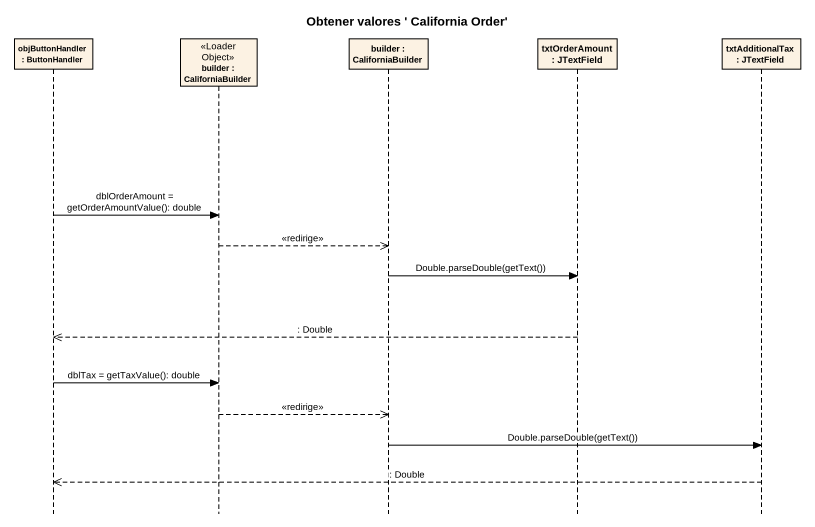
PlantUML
@startuml
title Obtener valores ' California Order'
hide footbox
participant "objButtonHandler : ButtonHandler" as objButtonHandler
participant "builder : CaliforniaBuilder" as builder <<Loader Object>>
participant "builder : CaliforniaBuilder" as builder_2
participant "txtOrderAmount : JTextField" as txtOrderAmount
participant "txtAdditionalTax : JTextField" as txtAdditionalTax

objButtonHandler -> builder : dblOrderAmount = getOrderAmountValue(): double
builder -->> builder_2 : <<redirige>>
builder_2 -> txtOrderAmount : Double.parseDouble(getText())
txtOrderAmount -->> objButtonHandler : : Double
objButtonHandler -> builder : dblTax = getTaxValue(): double
builder -->> builder_2 : <<redirige>>
builder_2 -> txtAdditionalTax : Double.parseDouble(getText())
txtAdditionalTax -->> objButtonHandler : : Double
@enduml
